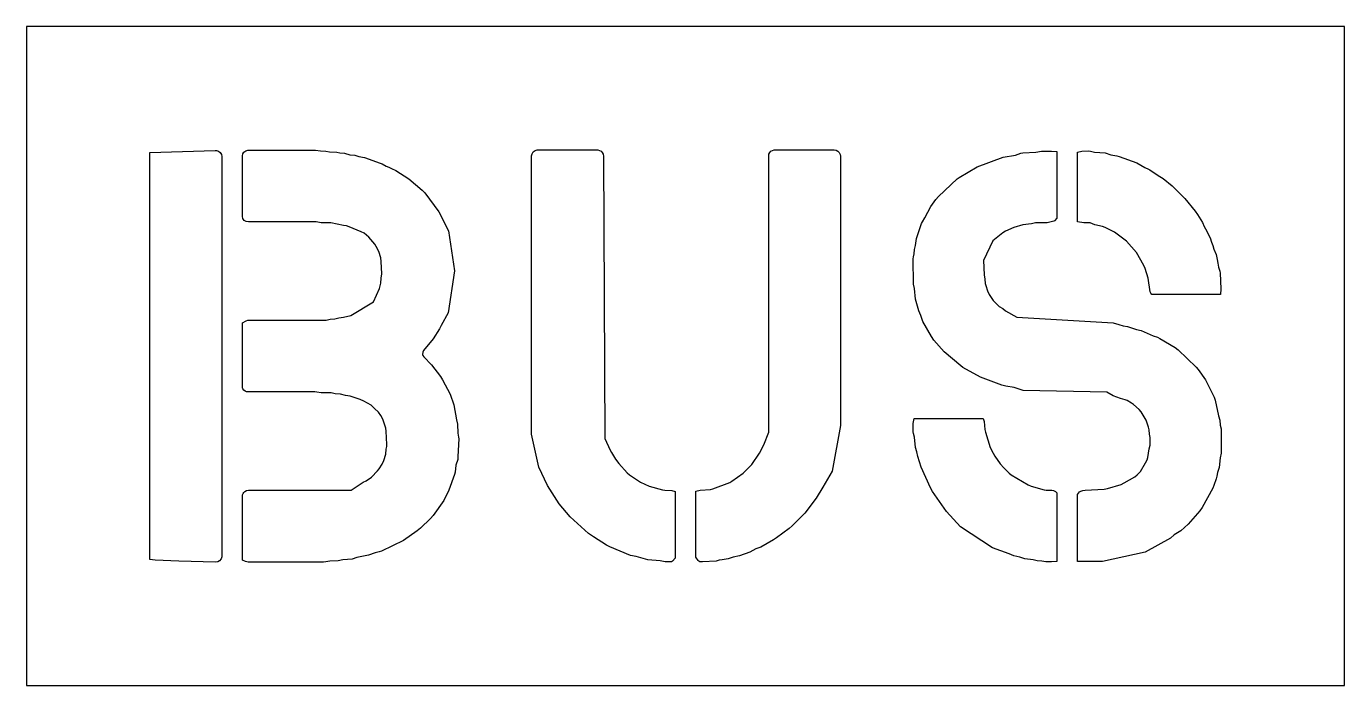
# Model space of a CAD drawing. Header units: inches. Extents: x 0 to 32, y 0 to 16.
import ezdxf

# ---------------------------------------------------------------- set-up
doc = ezdxf.new("R2010")
doc.units = ezdxf.units.IN
doc.header["$MEASUREMENT"] = 0
doc.layers.add('CUT', color=1, linetype='Continuous')

msp = doc.modelspace()

# ---------------------------------------------------------------- linework, layer by layer
at = {"layer": 'CUT'}
for points in [[(0, 0), (32, 0), (32, 16), (0, 16)], [(4.691, 3.031), (4.648, 3.008), (4.592, 3), (3.701, 3.023), (3.123, 3.048), (3, 3.062), (3, 3.172), (3, 12.936), (4.585, 12.991), (4.616, 12.989), (4.665, 12.971), (4.706, 12.938), (4.733, 12.893), (4.743, 12.841), (4.743, 3.122), (4.725, 3.075)], [(7.854, 12.885), (7.976, 12.873), (8.074, 12.842), (8.206, 12.816), (8.586, 12.683), (8.64, 12.66), (8.731, 12.611), (8.8, 12.584), (8.864, 12.548), (8.971, 12.505), (9.287, 12.3), (9.606, 12.023), (9.67, 11.959), (10.016, 11.496), (10.243, 11.035), (10.392, 10.068), (10.239, 9.045), (10.07, 8.74), (10.029, 8.659), (9.875, 8.418), (9.639, 8.134), (9.62, 8.089), (9.618, 8.04), (9.627, 8.012), (9.647, 7.981), (9.836, 7.785), (10.054, 7.502), (10.104, 7.418), (10.284, 7.073), (10.376, 6.816), (10.44, 6.451), (10.469, 6.343), (10.475, 6.124), (10.492, 6.034), (10.494, 5.991), (10.477, 5.562), (10.47, 5.491), (10.427, 5.35), (10.405, 5.183), (10.393, 5.126), (10.256, 4.74), (10.133, 4.497), (9.875, 4.13), (9.811, 4.056), (9.571, 3.819), (9.488, 3.756), (9.157, 3.526), (8.619, 3.266), (8.565, 3.246), (8.466, 3.225), (8.308, 3.166), (8.022, 3.106), (7.909, 3.071), (7.683, 3.051), (7.569, 3.026), (7.368, 3.022), (7.272, 3.004), (7.215, 3), (5.388, 3), (5.321, 3.011), (5.244, 3.047), (5.245, 4.6), (5.249, 4.632), (5.26, 4.663), (5.278, 4.69), (5.301, 4.713), (5.343, 4.736), (5.392, 4.744), (7.884, 4.744), (8.177, 4.938), (8.252, 4.974), (8.38, 5.063), (8.527, 5.209), (8.565, 5.261), (8.634, 5.372), (8.677, 5.466), (8.725, 5.62), (8.733, 5.735), (8.748, 5.807), (8.751, 5.85), (8.734, 6.174), (8.726, 6.245), (8.65, 6.466), (8.605, 6.559), (8.548, 6.637), (8.451, 6.723), (8.372, 6.804), (8.192, 6.906), (8.104, 6.947), (7.863, 7.025), (7.749, 7.04), (7.626, 7.076), (7.498, 7.084), (7.396, 7.103), (7.156, 7.106), (7.054, 7.126), (7.003, 7.129), (5.384, 7.129), (5.341, 7.134), (5.309, 7.147), (5.28, 7.17), (5.258, 7.201), (5.248, 7.23), (5.244, 7.258), (5.244, 8.804), (5.335, 8.854), (5.378, 8.867), (5.422, 8.871), (7.275, 8.872), (7.377, 8.892), (7.485, 8.898), (7.581, 8.923), (7.696, 8.94), (7.875, 8.981), (8.424, 9.316), (8.57, 9.638), (8.605, 9.769), (8.614, 9.89), (8.631, 9.993), (8.614, 10.297), (8.602, 10.38), (8.553, 10.535), (8.493, 10.657), (8.46, 10.713), (8.312, 10.885), (8.198, 10.98), (8.129, 11.016), (7.835, 11.137), (7.774, 11.157), (7.699, 11.167), (7.393, 11.23), (7.155, 11.235), (7.034, 11.257), (5.39, 11.258), (5.334, 11.266), (5.29, 11.291), (5.257, 11.334), (5.245, 11.387), (5.244, 12.855), (5.254, 12.906), (5.281, 12.951), (5.326, 12.983), (5.376, 12.997), (7.021, 12.999), (7.142, 12.979), (7.27, 12.973), (7.36, 12.954), (7.533, 12.949), (7.611, 12.932), (7.725, 12.923)], [(14.171, 5.712), (14.201, 5.655), (14.302, 5.496), (14.38, 5.393), (14.588, 5.168), (14.644, 5.115), (14.909, 4.939), (15.122, 4.843), (15.44, 4.751), (15.498, 4.743), (15.666, 4.739), (15.75, 4.713), (15.75, 3.092), (15.688, 3.022), (15.657, 3.006), (15.621, 3.001), (15.505, 3.002), (15.384, 3.027), (15.087, 3.05), (14.806, 3.131), (14.668, 3.158), (14.164, 3.367), (14.083, 3.409), (13.764, 3.61), (13.643, 3.696), (13.203, 4.093), (12.934, 4.41), (12.65, 4.86), (12.443, 5.298), (12.264, 6.106), (12.264, 12.858), (12.274, 12.909), (12.304, 12.956), (12.349, 12.988), (12.403, 13), (13.869, 13), (13.912, 12.99), (13.95, 12.968), (13.981, 12.936), (13.999, 12.901), (14.008, 12.851), (14.042, 5.995)], [(17.899, 5.848), (18.019, 6.148), (18.019, 12.857), (18.026, 12.902), (18.045, 12.939), (18.074, 12.97), (18.11, 12.99), (18.155, 13), (19.608, 13), (19.656, 12.992), (19.699, 12.97), (19.731, 12.938), (19.754, 12.894), (19.762, 12.85), (19.762, 6.311), (19.558, 5.207), (19.334, 4.82), (19.168, 4.548), (18.893, 4.186), (18.586, 3.877), (18.513, 3.813), (18.212, 3.586), (18.137, 3.535), (17.825, 3.36), (17.707, 3.317), (17.558, 3.238), (17.308, 3.148), (17.155, 3.119), (17.034, 3.077), (16.894, 3.051), (16.82, 3.043), (16.742, 3.024), (16.412, 3.005), (16.35, 3.007), (16.325, 3.018), (16.304, 3.038), (16.252, 3.121), (16.252, 4.719), (16.358, 4.743), (16.604, 4.763), (16.667, 4.773), (17.073, 4.93), (17.124, 4.959), (17.4, 5.153), (17.61, 5.365), (17.799, 5.645)], [(29, 5.638), (28.976, 5.529), (28.954, 5.291), (28.915, 5.176), (28.898, 5.082), (28.88, 5.02), (28.826, 4.859), (28.799, 4.794), (28.541, 4.32), (28.488, 4.246), (28.259, 3.98), (28.2, 3.92), (28.021, 3.76), (27.863, 3.659), (27.774, 3.582), (27.159, 3.241), (26.119, 3.009), (25.516, 3.009), (25.516, 4.64), (25.537, 4.673), (25.561, 4.7), (25.599, 4.722), (25.641, 4.737), (25.705, 4.745), (26.159, 4.769), (26.241, 4.788), (26.572, 4.882), (26.648, 4.918), (26.906, 5.068), (26.966, 5.117), (27.041, 5.198), (27.169, 5.409), (27.206, 5.483), (27.22, 5.539), (27.253, 5.744), (27.278, 5.834), (27.283, 5.891), (27.281, 6.019), (27.263, 6.103), (27.254, 6.205), (27.236, 6.274), (27.179, 6.446), (27.064, 6.641), (27.014, 6.7), (26.877, 6.82), (26.825, 6.858), (26.723, 6.916), (26.67, 6.938), (26.558, 6.969), (26.384, 7.031), (26.225, 7.124), (24.198, 7.16), (24.076, 7.206), (23.98, 7.233), (23.775, 7.269), (23.682, 7.296), (23.163, 7.485), (22.73, 7.724), (22.684, 7.759), (22.282, 8.098), (22.029, 8.387), (21.968, 8.47), (21.763, 8.839), (21.743, 8.887), (21.715, 8.986), (21.664, 9.096), (21.582, 9.383), (21.555, 9.635), (21.531, 9.743), (21.529, 10.36), (21.534, 10.403), (21.55, 10.481), (21.556, 10.583), (21.58, 10.679), (21.609, 10.851), (21.73, 11.214), (21.75, 11.254), (21.813, 11.35), (21.955, 11.628), (22.077, 11.796), (22.142, 11.868), (22.595, 12.297), (22.642, 12.331), (23.078, 12.59), (23.711, 12.826), (24.012, 12.878), (24.141, 12.92), (24.191, 12.929), (24.502, 12.949), (24.642, 12.975), (24.882, 12.975), (25.015, 12.962), (25.015, 11.343), (24.956, 11.283), (24.937, 11.27), (24.909, 11.261), (24.777, 11.235), (24.493, 11.23), (24.397, 11.207), (24.191, 11.181), (23.974, 11.116), (23.771, 11.027), (23.703, 10.99), (23.457, 10.797), (23.235, 10.314), (23.252, 9.968), (23.269, 9.866), (23.275, 9.763), (23.288, 9.707), (23.329, 9.584), (23.374, 9.491), (23.47, 9.345), (23.617, 9.199), (23.699, 9.151), (23.77, 9.096), (24.041, 8.946), (26.381, 8.805), (26.519, 8.768), (26.621, 8.734), (26.729, 8.718), (26.944, 8.645), (27.062, 8.621), (27.352, 8.49), (27.46, 8.454), (27.512, 8.428), (27.885, 8.204), (27.962, 8.146), (28.395, 7.733), (28.443, 7.672), (28.621, 7.423), (28.674, 7.327), (28.83, 6.998), (28.857, 6.932), (28.942, 6.546), (28.973, 6.444), (28.982, 6.324), (29, 6.234)], [(26.952, 12.685), (27.149, 12.571), (27.242, 12.534), (27.275, 12.516), (27.471, 12.377), (27.594, 12.309), (27.815, 12.127), (27.896, 12.053), (28.12, 11.826), (28.369, 11.518), (28.43, 11.434), (28.551, 11.241), (28.59, 11.142), (28.656, 11.032), (28.694, 10.937), (28.734, 10.867), (28.767, 10.764), (28.803, 10.683), (28.825, 10.592), (28.879, 10.467), (28.903, 10.341), (28.926, 10.257), (28.937, 10.157), (28.969, 10.058), (28.979, 10.008), (28.998, 9.632), (28.988, 9.492), (27.319, 9.492), (27.294, 9.527), (27.28, 9.558), (27.23, 9.885), (27.157, 10.127), (27.129, 10.2), (26.947, 10.514), (26.703, 10.784), (26.64, 10.839), (26.41, 11.009), (26.191, 11.122), (26.124, 11.145), (25.94, 11.185), (25.819, 11.228), (25.672, 11.235), (25.516, 11.256), (25.516, 12.944), (25.624, 12.973), (25.785, 12.976), (25.829, 12.972), (25.925, 12.95), (26.184, 12.928), (26.323, 12.881), (26.47, 12.858), (26.527, 12.844)], [(21.58, 5.78), (21.555, 6.031), (21.534, 6.121), (21.53, 6.159), (21.53, 6.359), (21.55, 6.484), (23.228, 6.484), (23.251, 6.408), (23.269, 6.214), (23.281, 6.151), (23.399, 5.78), (23.468, 5.64), (23.511, 5.567), (23.642, 5.381), (23.73, 5.286), (23.86, 5.158), (23.909, 5.116), (24.314, 4.87), (24.387, 4.843), (24.705, 4.751), (24.756, 4.744), (24.892, 4.741), (24.936, 4.735), (24.979, 4.713), (25.015, 4.682), (25.015, 3.013), (24.886, 3.001), (24.744, 3.002), (24.648, 3.021), (24.54, 3.027), (24.438, 3.051), (24.238, 3.074), (24.118, 3.118), (23.973, 3.147), (23.857, 3.202), (23.45, 3.345), (22.679, 3.856), (22.337, 4.226), (21.997, 4.711), (21.944, 4.8), (21.719, 5.298), (21.638, 5.558), (21.616, 5.678)]]:
    msp.add_lwpolyline(points, close=True, dxfattribs=at)

doc.saveas('drawing.dxf')
